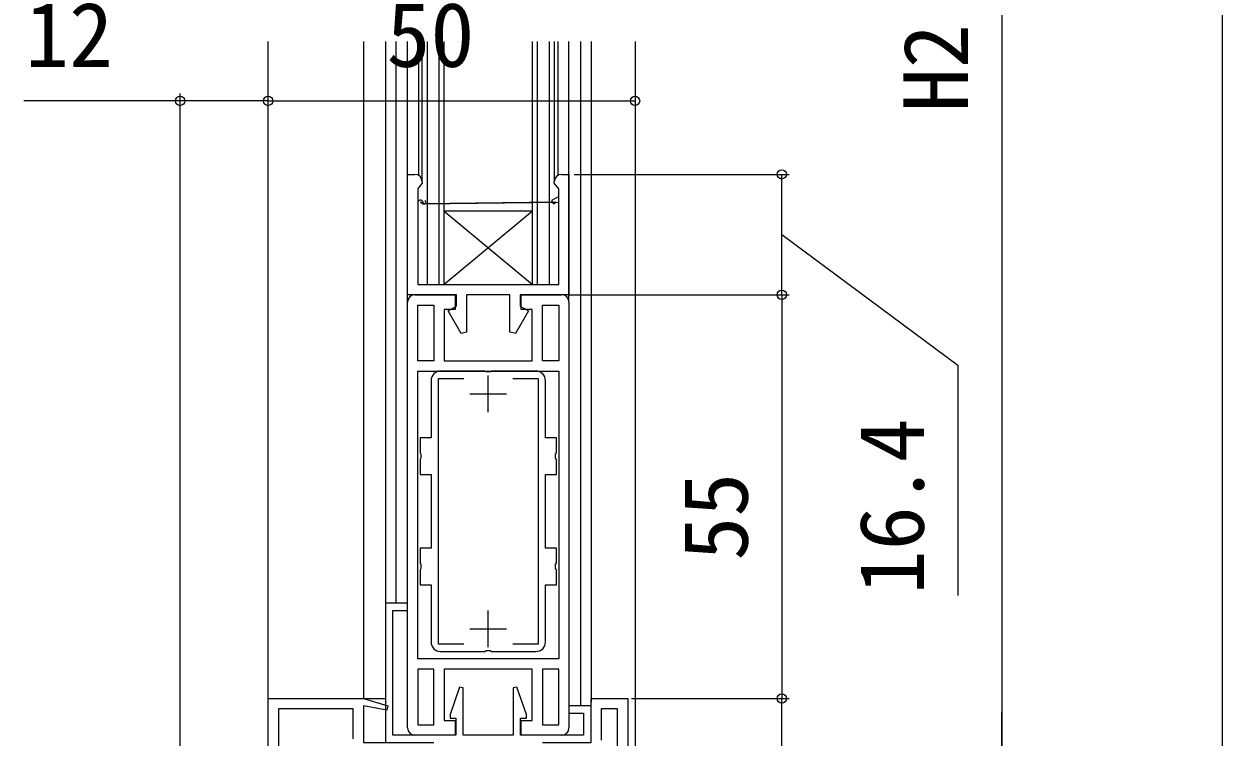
# Model space of a CAD drawing. Units: millimetres, scale not verified. Extents: x -525 to 525, y -782 to 777.
# Drawn here: x -86.8 to 76.5, y -201.3 to -104.2 of the extents above; entities that cross this region are included whole.
import ezdxf
from ezdxf.enums import TextEntityAlignment as Align

# ---------------------------------------------------------------- set-up
doc = ezdxf.new("R2010")
doc.units = ezdxf.units.MM
doc.header["$LTSCALE"] = 4
for name, color, linetype in [('0-2_YKK_11', 7, 'Continuous'), ('0-3_YKK_12', 2, 'Continuous'), ('0-6_YKK_D', 6, 'Continuous')]:
    doc.layers.add(name, color=color, linetype=linetype)
doc.styles.add('ＭＳ ゴシック', font='')
doc.styles.get('ＭＳ ゴシック').set_extended_font_data('MS Gothic')

msp = doc.modelspace()

# ---------------------------------------------------------------- linework, layer by layer
at = {"layer": '0-2_YKK_11'}
for p, q in [((-32.757, -128.495), (-32.417, -128.691)), ((-32.167, -128.258), (-32.167, -128.258)), ((-34.542, -200.095), (-34.542, -142.095)), ((-12.542, -142.095), (-12.542, -200.095)), ((-23.542, -157.095), (-23.542, -152.095)), ((-26.042, -154.595), (-21.042, -154.595)), ((-23.542, -189.095), (-23.542, -184.095)), ((-26.042, -186.595), (-21.042, -186.595))]:
    msp.add_line(p, q, dxfattribs=at)
for points in [[(-13.542, -124.695), (-12.542, -124.695), (-12.542, -141.095), (-19.192, -141.095), (-19.192, -142.648), (-18.072, -143.295), (-19.851, -146.377), (-20.592, -146.179), (-20.592, -141.095), (-26.492, -141.095), (-26.492, -146.179), (-27.234, -146.377), (-29.013, -143.295), (-27.892, -142.648), (-27.892, -141.095), (-34.542, -141.095), (-34.542, -124.695), (-33.542, -124.695)], [(-33.142, -139.695), (-13.942, -139.695), (-13.942, -128.495), (-13.942, -127.695), (-13.942, -126.67), (-14.317, -126.186), (-14.542, -125.895), (-14.542, -125.695)], [(-32.542, -125.695), (-32.542, -125.895), (-32.767, -126.186), (-33.142, -126.67), (-33.142, -127.695), (-33.142, -128.495), (-33.142, -139.695)], [(-32.417, -128.691), (-32.757, -128.495), (-32.757, -128.495)], [(-14.328, -128.495), (-32.417, -128.691), (-13.942, -128.495)], [(-13.942, -127.695), (-14.917, -128.258), (-14.667, -128.691), (-14.328, -128.495), (-14.328, -128.495)], [(-33.542, -141.095), (-28.042, -141.095), (-28.042, -143.095), (-29.542, -143.095), (-29.542, -150.095), (-17.542, -150.095), (-17.542, -143.095), (-19.042, -143.095), (-19.042, -141.095), (-13.542, -141.095)], [(-17.042, -151.495), (-23.084, -151.495), (-23.268, -151.615), (-23.817, -151.615), (-24.001, -151.495), (-30.042, -151.495)], [(-31.342, -152.795), (-31.342, -160.595), (-32.842, -160.595), (-32.842, -162.637), (-32.722, -162.82), (-32.722, -163.37), (-32.842, -163.553), (-32.842, -165.595), (-31.342, -165.595), (-31.342, -175.595), (-32.842, -175.595), (-32.842, -177.637), (-32.722, -177.82), (-32.722, -178.37), (-32.842, -178.553), (-32.842, -180.595), (-31.342, -180.595), (-31.342, -188.395)], [(-26.879, -188.695), (-30.342, -188.695), (-30.342, -152.495), (-26.879, -152.495)], [(-20.206, -152.495), (-16.742, -152.495), (-16.742, -188.695), (-20.206, -188.695)], [(-15.742, -175.595), (-15.742, -165.595), (-14.242, -165.595), (-14.242, -163.553), (-14.362, -163.37), (-14.362, -162.82), (-14.242, -162.637), (-14.242, -160.595), (-15.742, -160.595), (-15.742, -152.795)], [(-15.742, -188.395), (-15.742, -180.595), (-14.242, -180.595), (-14.242, -178.553), (-14.362, -178.37), (-14.362, -177.82), (-14.242, -177.637), (-14.242, -175.595), (-15.742, -175.595)], [(-9.542, -202.095), (-9.542, -197.095), (-12.542, -197.095), (-12.542, -198.095), (-10.542, -198.095), (-10.542, -201.095), (-19.142, -201.095), (-19.142, -198.795), (-18.342, -198.795), (-18.342, -198.295), (-19.642, -194.557), (-20.142, -194.642), (-20.142, -201.095), (-26.942, -201.095), (-26.942, -194.641), (-27.443, -194.557), (-28.742, -198.295), (-28.742, -198.795), (-27.942, -198.795), (-27.942, -201.095), (-36.542, -201.095), (-36.542, -184.095), (-34.542, -184.095), (-34.542, -183.095), (-37.542, -183.095), (-37.542, -202.095)], [(-30.042, -189.695), (-24.001, -189.695), (-23.817, -189.575), (-23.268, -189.575), (-23.084, -189.695), (-17.042, -189.695)], [(-13.542, -201.095), (-19.042, -201.095), (-19.042, -199.095), (-17.542, -199.095), (-17.542, -192.095), (-29.542, -192.095), (-29.542, -199.095), (-28.042, -199.095), (-28.042, -201.095), (-33.542, -201.095)], [(-4.542, -216.095), (-53.542, -216.095), (-53.542, -196.095), (-40.542, -196.095), (-37.238, -197.113), (-37.382, -197.693), (-40.542, -197.095), (-40.542, -202.095), (-30.942, -202.095)], [(-41.942, -201.595), (-41.942, -197.495), (-52.142, -197.495), (-52.142, -214.695)], [(-16.142, -202.095), (-9.542, -202.095), (-9.542, -196.095), (-4.542, -196.095), (-4.542, -216.095)], [(-5.942, -214.695), (-5.942, -197.495), (-8.142, -197.495), (-8.142, -201.795)]]:
    msp.add_lwpolyline(points, dxfattribs=at)
for points in [[(-30.942, -142.495), (-30.942, -150.095), (-33.142, -150.095), (-33.142, -142.495)], [(-13.942, -142.495), (-13.942, -150.095), (-16.142, -150.095), (-16.142, -142.495)], [(-13.942, -151.495), (-13.942, -190.695), (-33.142, -190.695), (-33.142, -151.495)], [(-30.942, -199.695), (-30.942, -192.095), (-33.142, -192.095), (-33.142, -199.695)], [(-13.942, -199.695), (-13.942, -192.095), (-16.142, -192.095), (-16.142, -199.695)]]:
    msp.add_lwpolyline(points, close=True, dxfattribs=at)
for centre, radius, start, end in [((-33.542, -125.695), 1, 0.00001, 89.99999), ((-13.542, -125.695), 1, 90.00001, 179.99999), ((-32.78, -128.593), 0.376, 344.87674, 164.87676), ((-32.292, -128.475), 0.25, 240.00006, 60.00008), ((-33.542, -142.095), 1, 90.00001, 179.99999), ((-13.542, -142.095), 1, 0.00001, 89.99999), ((-30.042, -152.795), 1.3, 90.00001, 179.99999), ((-17.042, -152.795), 1.3, 0.00001, 89.99999), ((-30.042, -188.395), 1.3, 180.00001, 269.99999), ((-17.042, -188.395), 1.3, 270.00001, 359.99999), ((-33.542, -200.095), 1, 180.00001, 269.99999), ((-13.542, -200.095), 1, 270.00001, 359.99999)]:
    msp.add_arc(centre, radius, start, end, dxfattribs=at)
at = {"layer": '0-3_YKK_12'}
for p, q in [((-53.542, -196.595), (-53.542, -106.595)), ((-40.542, -106.595), (-40.542, -196.095)), ((-37.542, -106.595), (-37.542, -183.395)), ((-36.142, -106.595), (-36.142, -183.095)), ((-34.542, -142.095), (-34.542, -106.595)), ((-33.042, -106.595), (-33.042, -124.829)), ((-32.551, -125.566), (-32.551, -106.595)), ((-31.851, -106.595), (-31.851, -139.695)), ((-30.251, -139.695), (-30.251, -106.595)), ((-29.551, -139.695), (-29.551, -106.595)), ((-17.534, -139.695), (-17.534, -106.595)), ((-16.834, -139.695), (-16.834, -106.595)), ((-15.234, -106.595), (-15.234, -139.695)), ((-14.534, -125.566), (-14.534, -106.595)), ((-14.042, -106.595), (-14.042, -124.829)), ((-12.542, -142.095), (-12.542, -106.595)), ((-10.942, -197.095), (-10.942, -106.595)), ((-9.542, -106.595), (-9.542, -196.595)), ((-3.542, -106.595), (-3.542, -216.095)), ((-17.534, -129.695), (-29.551, -139.695)), ((-31.851, -139.695), (-15.234, -139.695)), ((-40.542, -196.095), (-37.542, -196.095))]:
    msp.add_line(p, q, dxfattribs=at)
msp.add_lwpolyline([(-17.534, -129.695), (-29.551, -129.695), (-17.534, -139.695)], dxfattribs=at)
at = {"layer": '0-6_YKK_D'}
for p, q in [((46.458, -6.595), (46.458, -205.595)), ((76.458, -6.595), (76.458, -585.595)), ((-65.542, -216.595), (-65.542, -113.695)), ((-53.542, -114.695), (-3.542, -114.695)), ((-11.842, -124.695), (17.458, -124.695)), ((16.458, -141.095), (16.458, -124.695)), ((-12.542, -141.095), (17.458, -141.095)), ((-12.542, -141.095), (17.458, -141.095)), ((16.458, -141.095), (16.458, -196.095)), ((-4.042, -196.095), (17.458, -196.095)), ((-4.042, -196.095), (17.458, -196.095)), ((16.458, -216.095), (16.458, -196.095)), ((46.458, -216.095), (46.458, -197.909))]:
    msp.add_line(p, q, dxfattribs=at)
for points in [[(-53.542, -114.695), (-65.542, -114.695), (-86.82, -114.695)], [(16.458, -132.895), (40.458, -150.71), (40.458, -182.051)]]:
    msp.add_lwpolyline(points, dxfattribs=at)
for centre in [(-65.542, -114.695), (-53.542, -114.695), (-53.542, -114.695), (-3.542, -114.695), (16.458, -124.695), (16.458, -141.095), (16.458, -141.095), (16.458, -196.095), (16.458, -196.095)]:
    msp.add_circle(centre, 0.637, dxfattribs=at)

# ---------------------------------------------------------------- texts
at = {"layer": '0-6_YKK_D', "style": 'ＭＳ ゴシック'}
for s, p in [('12', (-86.661, -112.695)), ('50', (-37.406, -112.695))]:
    msp.add_text(s, height=8.798, dxfattribs=at).set_placement(p, align=Align.BOTTOM_LEFT)
for s, p in [('H2', (44.458, -116.22)), ('16.4', (38.458, -181.892)), ('55', (14.458, -177.322))]:
    msp.add_text(s, height=8.798, rotation=90, dxfattribs=at).set_placement(p, align=Align.BOTTOM_LEFT)

doc.saveas('drawing.dxf')
